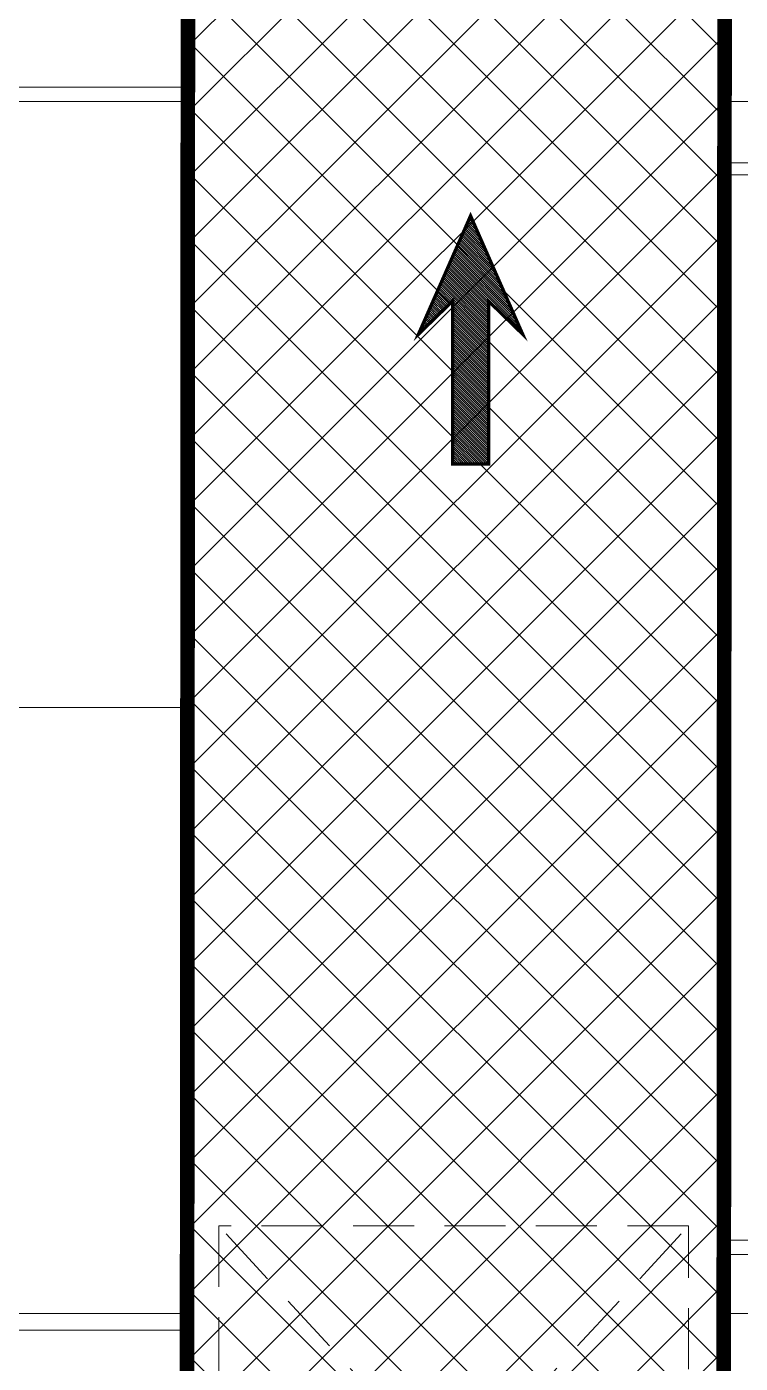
# Model space of a CAD drawing. Header units: metres. Extents: x 841183 to 1048542, y 259326 to 317714.
# Drawn here: x 1008734 to 1010197, y 302183 to 304923 of the extents above; entities that cross this region are included whole.
import ezdxf
from ezdxf.enums import TextEntityAlignment as Align

# ---------------------------------------------------------------- set-up
doc = ezdxf.new("R2010")
doc.units = ezdxf.units.M
doc.set_wipeout_variables(frame=1)
for name, pattern in [('( Hidden )', [0.375, 0.25, -0.125]), ('1', [0, 0, 0]), ('CENTER2', [1.125, 0.75, -0.125, 0.125, -0.125]), ('HIDDEN', [0.375, 0.25, -0.125]), ('PDF_IMPORT', [1, 0.8, -0.2]), ('VILLA AXIS$0$CENTER', [2, 1.25, -0.25, 0.25, -0.25])]:
    doc.linetypes.add(name, pattern=pattern)
for name, color, linetype, lineweight in [('0_ARROW', 20, 'Continuous', 0), ('0_RA DUCT', 5, '1', 0), ('0_SA DUCT', 76, '1', 0)]:
    doc.layers.add(name, color=color, linetype=linetype, lineweight=lineweight)
for name, color, linetype in [('A-AXIS LINE', 253, 'Continuous'), ('PDF2_Geometry', 7, 'Continuous'), ('RETURN AIR DUCT', 160, 'HIDDEN')]:
    doc.layers.add(name, color=color, linetype=linetype)
doc.layers.add('A-REFLECT DOWN', color=252, linetype='Continuous', transparency=0.6)
doc.styles.add('romans', font='romans.shx', dxfattribs={"width": 0.85})

# ---------------------------------------------------------------- blocks, each defined once
blk = doc.blocks.new('A$C46a051ea')
at = {"layer": 'PDF2_Geometry', "linetype": 'PDF_IMPORT', "lineweight": 5, "ltscale": 0.025581}
blk.add_lwpolyline([(2524.8, 1325), (2524.8, 1106.6)], dxfattribs=at)
at = {"layer": 'PDF2_Geometry', "lineweight": 5}
for points in [[(2778.3, -1276.5), (2778.3, 1271.6), (-1744.5, 1271.6)], [(4910.4, 1242.5), (2778.3, 1242.5), (-1744.5, 1242.5)], [(4910.5, 1242.5), (4910.5, 1092.1), (2778.3, 1092.1)], [(1744.5, -1208.5), (1744.5, 1208.6)], [(1744.5, 1208.5), (2748.5, 1208.5), (2748.5, -1208.5)], [(2514.9, 1213.4), (2514.9, 1208.5), (2519.8, 1208.5), (2524.8, 1203.7), (2529.8, 1208.5)], [(2534.8, 1213.4), (2534.8, 1218.3), (2529.8, 1223.1), (2524.8, 1223.1), (2519.9, 1223.1)], [(1779.3, -1174.5), (1779.3, 1169.7)], [(1779.3, 1169.7), (2708.7, 1169.7), (2708.7, -1174.5)], [(2778.3, 1116.3), (4910.4, 1116.3)], [(4910.5, 1092.1), (4910.5, -1092), (2778.3, -1092)], [(1744.5, 0), (-1744.5, 0)], [(2778.3, 0), (2748.5, 0)], [(2778.3, -1121.1), (4910.4, -1121.1)], [(2708.7, -1174.5), (1779.3, -1174.5)], [(2748.5, -1208.5), (1744.5, -1208.5)], [(2514.9, -1218.2), (2514.9, -1223.1), (2519.8, -1223.1), (2519.8, -1227.9), (2524.8, -1227.9), (2529.8, -1227.9), (2529.8, -1223.1)], [(2534.8, -1218.2), (2534.8, -1213.4), (2529.8, -1208.5), (2524.8, -1208.5), (2519.9, -1208.5)], [(4910.4, -1242.5), (2778.3, -1242.5), (-1744.5, -1242.5)], [(2778.3, -1276.4), (-1744.5, -1276.4)]]:
    blk.add_lwpolyline(points, dxfattribs=at)
at = {"layer": 'PDF2_Geometry', "linetype": 'PDF_IMPORT', "lineweight": 5, "ltscale": 0.028577}
for points in [[(2634.2, 1213.4), (2410.5, 1213.4)], [(2634.2, -1218.2), (2410.5, -1218.2)]]:
    blk.add_lwpolyline(points, dxfattribs=at)
at = {"layer": 'PDF2_Geometry', "linetype": 'CENTER2', "lineweight": 5, "ltscale": 100}
for points in [[(1868.7, -1174.5), (1868.7, 1169.7)], [(2022.8, -1174.5), (2022.8, 1169.7)], [(2176.9, -1174.5), (2176.9, 1169.7)], [(2326, -1174.5), (2326, 1169.7)], [(2480.1, -1174.5), (2480.1, 1169.7)], [(2634.2, -1174.5), (2634.2, 1169.7)]]:
    blk.add_lwpolyline(points, dxfattribs=at)
at = {"layer": 'PDF2_Geometry', "linetype": 'PDF_IMPORT', "lineweight": 5, "ltscale": 0.027907}
blk.add_lwpolyline([(2524.8, -1325), (2524.8, -1106.6)], dxfattribs=at)
blk = doc.blocks.new('0-ARROW-3-flat-28')
at = {"layer": '0_ARROW', "true_color": 0xc8c8c8}
h = blk.add_hatch(dxfattribs=at)
h.set_pattern_fill('ACET-2D-ANSI31', color=9)
h.set_pattern_definition([(45, (-1139722.569, -277349.404), (-2.24506403, 2.24506403), [])])
h.paths.add_polyline_path([(174.7, -36.9), (508.5, -36.9), (508.5, 36.9), (174.7, 36.9), (242.6, 106.8), (0, 0), (242.6, -106.8)])
at = {"layer": '0_ARROW', "const_width": 6.83}
blk.add_lwpolyline([(508.5, -36.9), (174.7, -36.9), (242.6, -106.8), (0, 0), (242.6, 106.8), (174.7, 36.9), (508.5, 36.9)], close=True, dxfattribs=at)
blk = doc.blocks.new('A$C73141abc')
blk.add_blockref('A$C46a051ea', (-2790.7, -6256.6))
at = {"color": 255}
blk.add_wipeout([(-1081.6, -7596.2), (18.4, -7596.2), (0, -63.1), (-1081.6, -63.1)], dxfattribs=at)
at = {"layer": '0_RA DUCT'}
h = blk.add_hatch(dxfattribs=at)
h.set_pattern_fill('ANSI37', color=8, scale=30)
h.set_pattern_definition([(45, (-1017144.81, -269488.94), (-67.351921, 67.351921), []), (135, (-1017144.81, -269488.94), (-67.351921, -67.351921), [])])
h.paths.add_polyline_path([(-1081.6, -9174.5), (-1081.6, -10401.7), (18.4, -10401.7), (18.4, -9174.5)])
h.paths.add_polyline_path([(-1081.6, -63.1), (-1081.6, -8517.3), (18.4, -8517.3), (18.4, -63.1)])
at = {"layer": '0_SA DUCT', "color": 7, "linetype": '( Hidden )', "ltscale": 500}
for q in [(-1021.2, -7319.2, 123.9), (-58.5, -7319.2, 123.9)]:
    blk.add_line((-539.8, -7841.1, 123.9), q, dxfattribs=at)
at = {"layer": '0_SA DUCT', "color": 7, "linetype": '( Hidden )', "ltscale": 500, "elevation": 123.9}
blk.add_lwpolyline([(-58.5, -8363), (-58.5, -7319.2), (-1021.2, -7319.2), (-1021.2, -8363)], close=True, dxfattribs=at)
at = {"layer": 'RETURN AIR DUCT', "const_width": 30}
for points in [[(168.4, -63.1), (-1081.6, -63.1), (-1087.8, -10401.7)], [(18.4, -63.1), (12.2, -10401.7)]]:
    blk.add_lwpolyline(points, dxfattribs=at)
at = {"rotation": 270}
blk.add_blockref('0-ARROW-3-flat-28', (-505.1, -5248.7), dxfattribs=at)
blk = doc.blocks.new('A$C51a5b08a')
at = {"layer": 'A-AXIS LINE', "linetype": 'VILLA AXIS$0$CENTER', "ltscale": 500}
blk.add_line((-28220.4, 5133.1, -106), (-28220.4, -19512.3, -125.6), dxfattribs=at)
at = {"color": 252, "style": 'romans', "width": 0.8}
blk.add_attdef('RD01', text='', height=225, dxfattribs=at).set_placement((-31176.6, -17501.4, -38.4), align=Align.MIDDLE_CENTER)
blk = doc.blocks.new('A$C10b3fa2f')
at = {"layer": 'A-REFLECT DOWN'}
h = blk.add_hatch(dxfattribs=at)
h.set_pattern_fill('AR-HBONE', color=256, scale=75, style=0)
h.set_pattern_definition([(45, (-872853.3, -501345.44), (0, 424.26407), [900, -300]), (135, (-872641.16, -501133.3), (3e-14, 424.26407), [900, -300])])
h.paths.add_polyline_path([(-40951.9, -7637.1), (-40445.1, -7637.1), (-40278.2, -7926.1), (-40445.1, -8215.1), (-40951.9, -8215.1), (-41118.8, -7926.1)])
edge = h.paths.add_edge_path()
edge.add_line((-40250.6, -6912.7), (-42275.6, -6912.7))
edge.add_line((-42275.6, -6912.7), (-42275.6, -105.8))
edge.add_line((-42275.6, -105.8), (-42275.6, 38.9))
edge.add_line((-42275.6, 38.9), (-43125, 38.9))
edge.add_line((-43125, 38.9), (-43125, -30517.1))
edge.add_line((-43125, -30517.1), (-43000, -30517.1))
edge.add_line((-43000, -30517.1), (-43000, -32386.1))
edge.add_line((-43000, -32386.1), (-6450, -32386.1))
edge.add_arc((-6450, -25886.1), 6500, 270, 360)
edge.add_line((50, -25886.1), (50, -22117.5))
edge.add_line((50, -22117.5), (-3025.4, -22117.5))
edge.add_line((-3025.4, -22117.5), (-3025.4, -31367.5))
edge.add_line((-3025.4, -31367.5), (-37875.6, -31367.3))
edge.add_line((-37875.6, -31367.3), (-37875.6, -22117.5))
edge.add_line((-37875.6, -22117.5), (-40250.6, -22117.5))
edge.add_line((-40250.6, -22117.5), (-40250.6, -6912.7))

msp = doc.modelspace()

# ---------------------------------------------------------------- block references
at = {"color": 2}
msp.add_blockref('A$C10b3fa2f', (1038100.4, 311684, -216), dxfattribs=at)

# ---------------------------------------------------------------- next in the draw order: block references
msp.add_blockref('A$C51a5b08a', (1038100.4, 311683.9, -103.7), dxfattribs=at)

# ---------------------------------------------------------------- next in the draw order: block references
msp.add_blockref('A$C73141abc', (1010148.8, 309783.8, -104.6))

doc.saveas('drawing.dxf')
